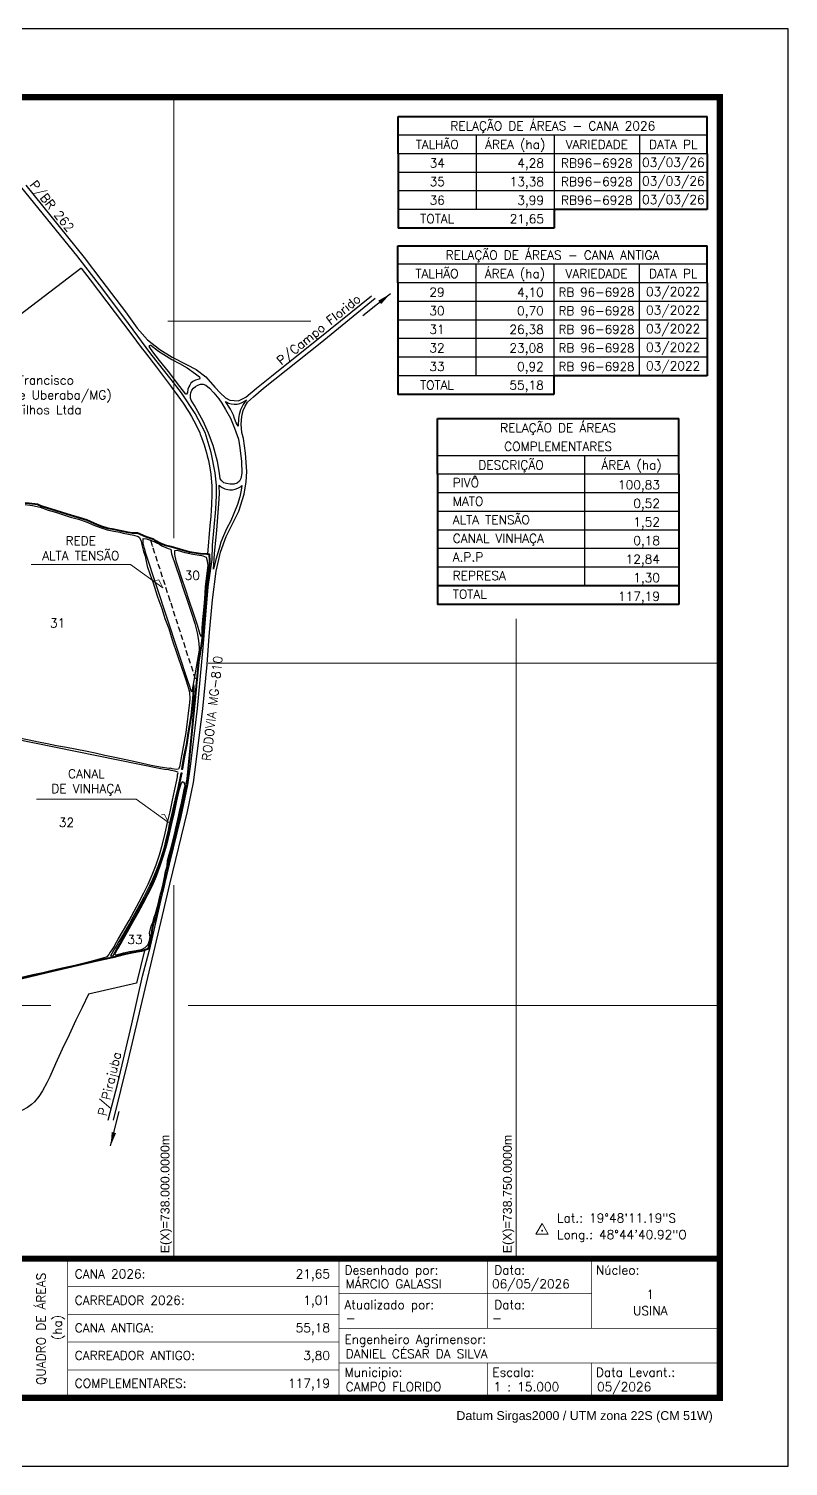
# Model space of a CAD drawing. Extents: x 734891 to 739346, y 7807240 to 7810390.
# Drawn here: x 737682 to 739346, y 7807240 to 7810390 of the extents above; entities that cross this region are included whole.
import ezdxf
from ezdxf.enums import TextEntityAlignment as Align

# ---------------------------------------------------------------- set-up
doc = ezdxf.new("R2010")
doc.units = 0
for name, pattern in [('ACAD_ISO10W100', [18, 12, -3, 0, -3]), ('CONTINUO', [0]), ('LIN0', [0])]:
    doc.linetypes.add(name, pattern=pattern)
for name, color, linetype, lineweight in [('0114000037', 1, 'Continuous', 40), ('MALHA', 8, 'Continuous', 9), ('TEXTO_DIVERSOS', 7, 'Continuous', 5)]:
    doc.layers.add(name, color=color, linetype=linetype, lineweight=lineweight)
for name, color, linetype in [('0114000037030', 5, 'Continuous'), ('0114000037031', 5, 'Continuous'), ('0114000037032', 5, 'Continuous'), ('0114000037033', 5, 'Continuous'), ('CANAL', 7, 'Continuous'), ('MARGEM', 7, 'CONTINUO'), ('QUADRO_DE_AREAS_CANA_2026', 7, 'Continuous'), ('QUADRO_DE_AREAS_CANA_ANTIGA', 7, 'Continuous'), ('QUADRO_DE_AREAS_COMPLEMENTARES', 7, 'Continuous'), ('REDE_DE_LUZ', 6, 'Continuous'), ('RODOVIA', 1, 'Continuous'), ('TEXTO', 7, 'Continuous'), ('TEXTO CONFRONTANTES', 7, 'Continuous'), ('TEXTO_NUN_TAL', 7, 'Continuous')]:
    doc.layers.add(name, color=color, linetype=linetype)
doc.styles.add('marcelo', font='arial.ttf')
doc.styles.add('SIMPLEX', font='simplex', dxfattribs={"height": 0.2})
doc.styles.get("Standard").update_dxf_attribs({"font": 'arial.ttf'})
doc.dimstyles.new('ISO-25', dxfattribs={"dimtxt": 2.5, "dimasz": 2.5, "dimexe": 1.25, "dimexo": 0.625, "dimtad": 1, "dimtxsty": 'Standard', "dimcen": 2.5, "dimadec": 0, "dimazin": 0, "dimtfac": 1, "dimtmove": 0, "dimatfit": 3, "dimfxl": 1, "dimarcsym": 0})

msp = doc.modelspace()

# ---------------------------------------------------------------- linework, layer by layer
at = {"layer": '0114000037'}
msp.add_lwpolyline([(737647.5, 7808304.8), (737723.3, 7808323.2), (737832.9, 7808349), (737866.4, 7808356.2), (737891.6, 7808362.3), (737912.7, 7808367), (737929.6, 7808369.9), (737944.8, 7808375.3), (737947.4, 7808385.1), (737949.9, 7808396.2), (737951.8, 7808408.2), (737953.5, 7808418.6), (737956, 7808428.9), (737960.1, 7808441.9), (737960.9, 7808445.1), (737966.1, 7808460.9), (737968.7, 7808471.2), (737970.8, 7808481.4), (737973.4, 7808491.1), (737977.1, 7808503.6), (737980.2, 7808516.4), (737982.9, 7808530.4), (737985.3, 7808542.9), (737988.4, 7808555.3), (737989.7, 7808567.3), (737993.1, 7808580.3), (737996.6, 7808592.3), (737999.5, 7808604.5), (738002.4, 7808616), (738005.4, 7808627.4), (738007.9, 7808638.8), (738009.9, 7808647.6), (738011.9, 7808657.2), (738014.1, 7808667.3), (738016.6, 7808678.3), (738019.1, 7808689.5), (738021.6, 7808700.3), (738024, 7808711.5), (738026.1, 7808722.1), (738028.6, 7808733.9), (738028.2, 7808736.4), (738030.6, 7808746.6), (738055.3, 7809002.3), (738060.5, 7809033.2), (738061.6, 7809043.8), (738063.4, 7809055.7), (738064.7, 7809069), (738065.7, 7809084), (738066.7, 7809098), (738068.2, 7809113.2), (738069.5, 7809126.8), (738070.5, 7809139.6), (738071.8, 7809153.6), (738072.9, 7809169), (738074.6, 7809183.1), (738075.9, 7809196.9), (738078.1, 7809210.6), (738079.2, 7809221.5), (738078.9, 7809225.4), (738078.1, 7809238.4), (738072.7, 7809239.4), (738058.4, 7809240.1), (738034.9, 7809243.6), (738014.4, 7809249.6), (737994.3, 7809255), (737981.8, 7809257.9), (737972.8, 7809261.5), (737958.9, 7809269.3), (737956.2, 7809271), (737938.8, 7809277.3), (737920.8, 7809284.8), (737909.7, 7809285.3), (737900, 7809286.6), (737889.9, 7809288.9), (737882.5, 7809290.6), (737869.6, 7809292.9), (737855.4, 7809295.5), (737839.9, 7809300.5), (737826.1, 7809306.2), (737809.8, 7809313.3), (737792.6, 7809319), (737775.2, 7809323.6), (737742.4, 7809334.2), (737711.8, 7809343.8), (737705.8, 7809346.1), (737701.6, 7809348), (737683.4, 7809350), (737674.7, 7809351.2)], dxfattribs=at)
at = {"layer": '0114000037030'}
msp.add_lwpolyline([(738001.5, 7809238.7), (738004.5, 7809224.5), (738010.2, 7809206.7), (738017.2, 7809186.6), (738024.9, 7809163.5), (738033.4, 7809138.1), (738042.4, 7809110.7), (738051.1, 7809084.1), (738057.4, 7809064), (738060.1, 7809058.6), (738062.3, 7809064.6), (738062.5, 7809077.2), (738064.1, 7809095.6), (738066.2, 7809116.3), (738068.1, 7809141.6), (738069.8, 7809167.9), (738072.4, 7809192), (738075.3, 7809214.6), (738074.1, 7809224.1), (738071.7, 7809232), (738064.6, 7809234.8), (738061.4, 7809235.4), (738056.3, 7809236.1), (738042.1, 7809238.2), (738025.3, 7809241.7), (738008.6, 7809247), (738001.6, 7809246.1), (738001.5, 7809238.7)], close=True, dxfattribs=at)
at = {"layer": '0114000037031'}
msp.add_lwpolyline([(737674.6, 7809348), (737690.5, 7809346.1), (737707.6, 7809341.8), (737725, 7809335.9), (737741.3, 7809330.9), (737774.2, 7809320.2), (737791.6, 7809315.6), (737808.6, 7809310), (737824.7, 7809303), (737838.7, 7809297.2), (737854.5, 7809292.1), (737869, 7809289.4), (737881.8, 7809287.1), (737889.2, 7809285.5), (737912.8, 7809280.5), (737922, 7809278.2), (737925.4, 7809275.6), (737928.6, 7809267.5), (737931.2, 7809256.5), (737933.5, 7809244.9), (737937.5, 7809234.5), (737939.7, 7809224), (737942.1, 7809212.5), (737948.7, 7809193.5), (737954.7, 7809176.2), (737964, 7809147.7), (737967.2, 7809137.7), (737973.8, 7809120), (737980.3, 7809098.2), (737989.1, 7809076.2), (737996.8, 7809051.4), (738018.7, 7808987), (738022, 7808976.9), (738025.7, 7808966.3), (738030.8, 7808950), (738034.6, 7808937), (738035.6, 7808922.3), (738035.6, 7808922.3), (738034.3, 7808914), (738026.4, 7808848.4), (738015.3, 7808788.9), (738014.9, 7808785), (738012.4, 7808773.4), (738011.5, 7808769.3), (738010.8, 7808768.2), (738006.5, 7808767.3), (737996.3, 7808768.7), (737992.4, 7808769.9), (737990, 7808769.7), (737970.7, 7808772.2), (737950.9, 7808776), (737931.6, 7808780.5), (737915.4, 7808784.1), (737895.5, 7808788.3), (737871.2, 7808793.4), (737849.5, 7808798.3), (737827.6, 7808802.7), (737807, 7808807.1), (737765.3, 7808815.5), (737743.3, 7808819.4), (737722.6, 7808823.8), (737703.6, 7808827.2), (737683, 7808831.2), (737664.9, 7808835)], dxfattribs=at)
at = {"layer": '0114000037032'}
msp.add_lwpolyline([(737663.9, 7808311.6), (737691.5, 7808317.9), (737713.5, 7808322.7), (737727.7, 7808326.2), (737755.5, 7808332.8), (737783.3, 7808338.8), (737807.1, 7808344.6), (737829.3, 7808350.1), (737845.8, 7808354.5), (737855.2, 7808357.3), (737857.6, 7808361), (737860.4, 7808365.4), (737863.5, 7808369.7), (737866.3, 7808374.2), (737869.3, 7808378.9), (737871.3, 7808382.2), (737878.7, 7808395.2), (737890.2, 7808415.2), (737902.1, 7808436.3), (737913.5, 7808456.8), (737924.7, 7808477.4), (737934.6, 7808497), (737944.3, 7808516.1), (737953.1, 7808536.4), (737961.4, 7808558.2), (737968.6, 7808580.4), (737975.2, 7808603.5), (737981.3, 7808628.1), (737986.5, 7808651.3), (737992, 7808674.6), (737997.5, 7808700.3), (738001.9, 7808720.5), (738006.8, 7808743.8), (738006.8, 7808743.8), (738008.1, 7808751.2), (738008.7, 7808755.9), (738009.5, 7808760.3), (738009, 7808761.5), (738006.9, 7808762.2), (738002.6, 7808763.3), (737994.5, 7808765.4), (737989.7, 7808766.6), (737980.1, 7808767.5), (737971.9, 7808768.8), (737601.2, 7808844.2)], dxfattribs=at)
at = {"layer": '0114000037033'}
msp.add_lwpolyline([(738016.1, 7808737.2), (738013.1, 7808728.9), (738010.6, 7808718.5), (738006.3, 7808698.4), (738000.8, 7808672.7), (737995.3, 7808649.2), (737990.1, 7808626), (737983.9, 7808601.2), (737977.2, 7808577.7), (737969.9, 7808555.2), (737961.4, 7808533), (737952.5, 7808512.3), (737942.7, 7808492.9), (737932.6, 7808473.2), (737921.4, 7808452.5), (737910, 7808431.9), (737898, 7808410.8), (737886.5, 7808390.7), (737877.1, 7808374.5), (737871.3, 7808363.5), (737871.7, 7808361), (737877.8, 7808361.9), (737889.8, 7808365.2), (737903, 7808368.1), (737913.2, 7808369.9), (737929.8, 7808373), (737937.7, 7808376.9), (737944.3, 7808384.1), (737947.3, 7808392.6), (737948.4, 7808400.3), (737947.6, 7808404), (737947, 7808408.4), (737948.5, 7808415.3), (737951, 7808423.7), (737954.2, 7808432), (737956.6, 7808441.1), (737957.4, 7808443.6), (737960, 7808450.8), (737963.2, 7808461.7), (737965.8, 7808471.9), (737967.9, 7808482.1), (737970.5, 7808491.9), (737974.2, 7808504.4), (737977.2, 7808517), (737979.9, 7808531), (737982.4, 7808543.5), (737985.4, 7808555.8), (737986.7, 7808567.9), (737990.2, 7808581.1), (737993.7, 7808593.1), (737996.6, 7808605.2), (737999.5, 7808616.7), (738002.4, 7808628.1), (738004.9, 7808639.4), (738007, 7808648.2), (738009, 7808657.8), (738011.2, 7808667.9), (738013.6, 7808679), (738016.2, 7808690.2), (738018.7, 7808700.9), (738021, 7808712.1), (738023.3, 7808723.2), (738025.4, 7808732.4), (738022.8, 7808738.7), (738018.8, 7808740.5)], close=True, dxfattribs=at)
at = {"layer": 'CANAL', "color": 7, "linetype": 'CONTINUO'}
for points in [[(738043.7, 7808953.4), (738043.2, 7808949.6), (738041.2, 7808923.1), (738037.2, 7808885.5), (738031.1, 7808847.6), (738027, 7808822.3), (738022.2, 7808799.3), (738018.8, 7808778.2), (738017, 7808768.1), (738019.8, 7808767.7), (738021.2, 7808778), (738025.4, 7808799), (738029.2, 7808821), (738033.5, 7808846.8), (738040, 7808885.2), (738044.2, 7808922.8), (738045.1, 7808948.9)], [(737867.1, 7808360), (737867.1, 7808360), (737881.2, 7808385.5), (737890.9, 7808402.1), (737905.4, 7808427.3), (737913.2, 7808441.9), (737919.8, 7808453.8), (737929.8, 7808471.5), (737937.2, 7808485.8), (737944.9, 7808500.4), (737951, 7808512.7), (737956.1, 7808523.7), (737963.3, 7808541.7), (737969.1, 7808556.7), (737973.7, 7808570.9), (737980.5, 7808593.4), (737986.8, 7808618.9), (737990.3, 7808633.4), (737993.1, 7808646.2), (737998.3, 7808669.1), (738005.3, 7808699.3), (738011.5, 7808726.2), (738018.4, 7808759), (738015.6, 7808759.5), (738008.9, 7808727.1), (738004.7, 7808709.3), (737995.8, 7808670.5), (737990.3, 7808647.1), (737987.7, 7808634.5), (737984.4, 7808619.8), (737978.2, 7808594.2), (737970.9, 7808571.1), (737966.4, 7808558.3), (737961.1, 7808544.1), (737953, 7808524.8), (737947, 7808512.5), (737939, 7808496), (737934.5, 7808487.5), (737928.5, 7808476.4), (737917.2, 7808455.5), (737910.8, 7808443.7), (737903, 7808429.8), (737887.9, 7808403.3), (737879.9, 7808390.1), (737875.4, 7808382.3), (737870.4, 7808374), (737861.3, 7808358.8), (737864.1, 7808359.3), (737867.1, 7808360)]]:
    msp.add_lwpolyline(points, close=True, dxfattribs=at)
at = {"layer": 'MALHA', "color": 8}
for p, q in [((738000, 7809274.2), (738000, 7810240.5)), ((737987.1, 7809750), (738300.2, 7809750)), ((738750, 7807695.4), (738750, 7809097.2)), ((738075.2, 7809000), (739196.4, 7809000)), ((738000, 7807695.4), (738000, 7808513.6)), ((737495.4, 7808250), (737730.6, 7808250)), ((738032, 7808250), (739196.4, 7808250))]:
    msp.add_line(p, q, dxfattribs=at)
at = {"layer": 'MARGEM', "color": 174, "linetype": 'LIN0', "flags": 128}
msp.add_lwpolyline([(739346.4, 7810390.5), (734891.4, 7810390.5), (734891.4, 7807240.5), (739346.4, 7807240.5)], close=True, dxfattribs=at)
at = {"layer": 'MARGEM', "color": 174, "linetype": 'LIN0', "const_width": 13.6, "flags": 128}
for points in [[(739196.4, 7810240.5), (735041.4, 7810240.5), (735041.4, 7807390.5), (739196.4, 7807390.5)], [(736346.4, 7807695.4), (739196.4, 7807695.4), (739196.4, 7807390.5), (736346.4, 7807390.5)]]:
    msp.add_lwpolyline(points, close=True, dxfattribs=at)
at = {"layer": 'MARGEM', "color": 174, "linetype": 'LIN0', "const_width": 1.51, "flags": 128}
for points in [[(737767.4, 7807695.4), (737767.4, 7807394.2)], [(738362.4, 7807695.4), (738362.4, 7807394.2)], [(738687.8, 7807543), (738687.8, 7807695.4)], [(738915.4, 7807543), (738915.4, 7807695.4)], [(737767.4, 7807634.4), (738362.4, 7807634.4)], [(738362.4, 7807619.2), (738915.4, 7807619.2)], [(737767.4, 7807573.4), (738362.4, 7807573.4)], [(738362.4, 7807543), (739196.6, 7807543)], [(737767.4, 7807512.5), (738362.4, 7807512.5)], [(738362.4, 7807466.7), (739196.5, 7807466.7)], [(738687.8, 7807466.7), (738687.8, 7807391.2)], [(738915.4, 7807466.7), (738915.4, 7807391.2)], [(737767.4, 7807451.5), (738362.4, 7807451.5)]]:
    msp.add_lwpolyline(points, dxfattribs=at)
at = {"layer": 'QUADRO_DE_AREAS_CANA_2026', "color": 174, "linetype": 'ByBlock', "lineweight": 40}
for p, q in [((738491.9, 7810116.5), (738491.9, 7810198)), ((738491.9, 7810198), (739169, 7810198)), ((739169, 7810116.5), (739169, 7810198)), ((738491.9, 7810116.5), (738491.9, 7809953.7)), ((739169, 7810116.5), (739169, 7809994.4)), ((738833.5, 7809994.4), (738833.5, 7809953.7)), ((739169, 7809994.4), (738833.5, 7809994.4)), ((738833.5, 7809953.7), (738491.9, 7809953.7))]:
    msp.add_line(p, q, dxfattribs=at)
at = {"layer": 'QUADRO_DE_AREAS_CANA_2026', "linetype": 'Continuous'}
for p, q in [((739169, 7810157.3), (738491.9, 7810157.3)), ((738662.7, 7810157.3), (738662.7, 7809994.4)), ((738833.5, 7810157.3), (738833.5, 7809994.4)), ((739020.3, 7810157.3), (739020.3, 7809994.4)), ((739169, 7810116.5), (738491.9, 7810116.5)), ((739169, 7810075.8), (738491.9, 7810075.8)), ((739169, 7810035.1), (738491.9, 7810035.1)), ((738833.5, 7809994.4), (738491.9, 7809994.4))]:
    msp.add_line(p, q, dxfattribs=at)
at = {"layer": 'QUADRO_DE_AREAS_CANA_ANTIGA', "color": 174, "linetype": 'ByBlock', "lineweight": 40}
for p, q in [((738491.4, 7809833.6), (738491.4, 7809915)), ((738491.4, 7809915), (739168.5, 7809915)), ((739168.5, 7809833.6), (739168.5, 7809915)), ((738491.4, 7809833.6), (738491.4, 7809589.3)), ((739168.5, 7809833.6), (739168.5, 7809630)), ((738833, 7809630), (738833, 7809589.3)), ((739168.5, 7809630), (738833, 7809630)), ((738833, 7809589.3), (738491.4, 7809589.3))]:
    msp.add_line(p, q, dxfattribs=at)
at = {"layer": 'QUADRO_DE_AREAS_CANA_ANTIGA', "linetype": 'Continuous'}
for p, q in [((739168.5, 7809874.3), (738491.4, 7809874.3)), ((738662.2, 7809874.3), (738662.2, 7809630)), ((738833, 7809874.3), (738833, 7809630)), ((739019.8, 7809874.3), (739019.8, 7809630)), ((739168.5, 7809833.6), (738491.4, 7809833.6)), ((739168.5, 7809792.8), (738491.4, 7809792.8)), ((739168.5, 7809752.1), (738491.4, 7809752.1)), ((739168.5, 7809711.4), (738491.4, 7809711.4)), ((739168.5, 7809670.7), (738491.4, 7809670.7)), ((738833, 7809630), (738491.4, 7809630))]:
    msp.add_line(p, q, dxfattribs=at)
at = {"layer": 'QUADRO_DE_AREAS_COMPLEMENTARES', "color": 174, "linetype": 'ByBlock', "lineweight": 40}
for p, q in [((738578.1, 7809414.1), (738578.1, 7809536.3)), ((738578.1, 7809536.3), (739106.4, 7809536.3)), ((739106.4, 7809414.1), (739106.4, 7809536.3)), ((738578.1, 7809414.1), (738578.1, 7809129.1)), ((739106.4, 7809414.1), (739106.4, 7809129.1)), ((739106.4, 7809169.8), (738578.1, 7809169.8)), ((739106.4, 7809129.1), (738578.1, 7809129.1))]:
    msp.add_line(p, q, dxfattribs=at)
at = {"layer": 'QUADRO_DE_AREAS_COMPLEMENTARES', "linetype": 'Continuous'}
for p, q in [((739106.4, 7809454.8), (738578.1, 7809454.8)), ((738899.7, 7809454.8), (738899.7, 7809169.8)), ((739106.4, 7809414.1), (738578.1, 7809414.1)), ((739106.4, 7809373.4), (738578.1, 7809373.4)), ((739106.4, 7809332.7), (738578.1, 7809332.7)), ((739106.4, 7809292), (738578.1, 7809292)), ((739106.4, 7809251.3), (738578.1, 7809251.3)), ((739106.4, 7809210.6), (738578.1, 7809210.6))]:
    msp.add_line(p, q, dxfattribs=at)
at = {"layer": 'REDE_DE_LUZ', "color": 6, "linetype": 'CONTINUO', "flags": 128}
msp.add_lwpolyline([(737933.1, 7809263.4), (737932.9, 7809273.1), (737940.5, 7809272.9), (737951.3, 7809269), (737968.7, 7809260.9), (737973.9, 7809257.5), (737988, 7809251.7), (737993.4, 7809249.9), (737995.3, 7809239.9), (738003.9, 7809214.1), (738013.5, 7809186.6), (738021.8, 7809161.5), (738029.5, 7809138.1), (738038, 7809112.1), (738046, 7809087.5), (738051.7, 7809066.6), (738054.5, 7809050.1), (738055.8, 7809034.1), (738055.7, 7809029), (738039.4, 7808937.5), (738038.6, 7808939), (738036.8, 7808943.7), (738035.1, 7808948.8), (738033.6, 7808953.8), (738032.4, 7808957.2), (737938.9, 7809240.4), (737935.8, 7809251.7), (737933.1, 7809263.4)], close=True, dxfattribs=at)
at = {"layer": 'REDE_DE_LUZ', "color": 6, "linetype": 'ACAD_ISO10W100', "flags": 128}
msp.add_lwpolyline([(737948.9, 7809269.9), (738050.7, 7808955)], dxfattribs=at)
at = {"layer": 'RODOVIA'}
for points in [[(737676.1, 7810048), (737803.5, 7809889), (737842.7, 7809838.1), (737894.7, 7809770.4), (737919.8, 7809734.7), (737942.8, 7809708.8), (737969.5, 7809687.7), (737997, 7809670.9), (738027.9, 7809654.7), (738049.4, 7809643.8), (738070.3, 7809627.4), (738090.2, 7809605.3), (738102, 7809592.6), (738113.3, 7809582), (738122.7, 7809576.6), (738141.9, 7809575.3), (738157.9, 7809583.3), (738181.1, 7809602.7), (738214.3, 7809629), (738342.7, 7809732), (738433.6, 7809805.1)], [(737856.8, 7807998.9), (737877.5, 7808079.6), (737908, 7808210), (737931.7, 7808314.6), (737949, 7808380), (737972.7, 7808482.5), (737990.5, 7808559.7), (738016.3, 7808664), (738031, 7808734), (738036.6, 7808773.6), (738052.2, 7808900.6), (738064.6, 7809034.4), (738075.4, 7809167.8), (738084.1, 7809227.3), (738085.1, 7809258.9), (738092, 7809337.6), (738093.6, 7809367.7), (738093.9, 7809390.3), (738091.2, 7809417.6), (738082.2, 7809462.2), (738068.7, 7809505.4), (738046.8, 7809547.1), (738017, 7809592.6), (737994.1, 7809621.7), (737950.2, 7809678.1), (737900.9, 7809744.6), (737845, 7809819.7), (737788, 7809893.4), (737667.1, 7810041.9)], [(737867.8, 7807998.9), (737900.4, 7808129.2), (737922.3, 7808221.4), (737943, 7808311.2), (737975.5, 7808447.5), (737991.4, 7808516.2), (738029.9, 7808675.1), (738043.5, 7808738.9), (738049, 7808783.8), (738056.8, 7808843.2), (738064.1, 7808899.9), (738073, 7808997.3), (738077.5, 7809059.7), (738084.8, 7809139.3), (738092.7, 7809201.6), (738102.2, 7809243.8), (738115.3, 7809277.5), (738142.6, 7809333.6), (738154.1, 7809370.9), (738158.6, 7809397.7), (738160.2, 7809420), (738157, 7809460.7), (738153.1, 7809492.6), (738149.2, 7809505.6), (738147.9, 7809523.7), (738149.4, 7809540.7), (738152.3, 7809553.6), (738156.5, 7809563.3), (738161.8, 7809571.9), (738174.9, 7809583.7), (738196.6, 7809602.9), (738321.1, 7809701.7), (738441.2, 7809799.9)], [(737950.1, 7809696.9), (737966.7, 7809683.6), (737996.2, 7809665.5), (738013, 7809657), (738029.5, 7809647.6), (738047.9, 7809634.6), (738056.2, 7809627.7), (738057.1, 7809624.7), (738056.2, 7809622.4), (738052.7, 7809621.8), (738047.7, 7809620.6), (738041.7, 7809617.4), (738037.7, 7809613.5), (738035.2, 7809609.3), (738033, 7809605.7), (738031, 7809600.6), (738029.9, 7809593.1), (738028.1, 7809589.6), (738026.6, 7809589.6), (738013.2, 7809606.9), (737988.5, 7809639.7), (737968.6, 7809663.7), (737954, 7809682.8), (737947.4, 7809691.7), (737945.9, 7809694.2), (737947.4, 7809696.6), (737949, 7809697.1), (737950.1, 7809696.9)], [(738078.2, 7809603), (738088.3, 7809592.5), (738098.7, 7809579.6), (738105.8, 7809569.8), (738113.7, 7809556.3), (738124.3, 7809537.2), (738133, 7809515.2), (738141.7, 7809491.4), (738145, 7809472.5), (738148.6, 7809442.5), (738149.3, 7809416.6), (738147.4, 7809404.9), (738144.3, 7809399.3), (738139, 7809394.9), (738132, 7809392.5), (738124, 7809392.5), (738115.4, 7809393.7), (738109.5, 7809395.4), (738105.3, 7809399.7), (738102, 7809404.3), (738100.5, 7809416.4), (738095.9, 7809442.5), (738086.3, 7809477.3), (738076.3, 7809504.1), (738064.3, 7809530.7), (738045.6, 7809565.2), (738038.2, 7809576.9), (738036.5, 7809581.3), (738036.5, 7809588.3), (738037.4, 7809592.8), (738039.6, 7809598.5), (738043.5, 7809603.2), (738048, 7809606.5), (738052.7, 7809609.8), (738058.5, 7809611.3), (738064.3, 7809611.3), (738070.4, 7809609.6), (738078.2, 7809603)], [(738113.3, 7809573.6), (738120.3, 7809570.1), (738125.8, 7809568.5), (738132.5, 7809567.8), (738139, 7809568), (738145, 7809569.4), (738150.2, 7809571.5), (738156.4, 7809575), (738159.8, 7809577.5), (738157.2, 7809574.1), (738152.3, 7809567.1), (738146, 7809555.5), (738143.1, 7809545.5), (738142.4, 7809541.1), (738142, 7809535.7), (738141.7, 7809531.1), (738141.3, 7809526.2), (738140.9, 7809519.4), (738137.2, 7809526.6), (738133.5, 7809536.2), (738130.7, 7809543.6), (738128.3, 7809549.4), (738124.1, 7809556.7), (738120.1, 7809563.5), (738116.2, 7809569.6), (738113.3, 7809573.6)], [(738149, 7809389.9), (738147.9, 7809379.2), (738144.6, 7809364.4), (738139.7, 7809348.1), (738131.8, 7809328.3), (738125, 7809311.9), (738115.6, 7809294.5), (738108.9, 7809279.5), (738103.5, 7809265.4), (738099.3, 7809251.7), (738092, 7809227.3), (738086.9, 7809206.3), (738089.7, 7809240.2), (738094.4, 7809291.9), (738098.7, 7809349.3), (738100.4, 7809371.9), (738099.6, 7809388), (738099.6, 7809390), (738101.9, 7809388)], [(738101.9, 7809388), (738106.1, 7809384.9), (738112.1, 7809382.1), (738118.5, 7809380.5), (738122.7, 7809380), (738128.6, 7809380.2), (738134.9, 7809381.4), (738140.3, 7809383.8), (738146, 7809387), (738149, 7809389.9)]]:
    msp.add_lwpolyline(points, dxfattribs=at)
at = {"layer": 'TEXTO', "color": 0}
for points in [[(737567.5, 7809691.1), (737796.6, 7809865.6), (737797, 7809866), (737816.8, 7809840), (737871.8, 7809767.6), (737908.4, 7809719.5), (737929, 7809692.3), (737938.2, 7809680.1), (737962, 7809648.8), (737982, 7809622.4), (737993, 7809607.9), (737999, 7809600), (738009.1, 7809586.2), (738014.6, 7809578.4), (738020.7, 7809569.7), (738023.5, 7809565.6), (738028.4, 7809558.3), (738034.1, 7809549.2), (738039, 7809540.9), (738044.2, 7809531.6), (738050.1, 7809520.1), (738057, 7809504.7), (738058.2, 7809501.8), (738061.1, 7809494.5), (738063.9, 7809487), (738066.7, 7809478.9), (738069.8, 7809468.7), (738071.9, 7809461.3), (738073.6, 7809454.7), (738075.9, 7809444.7), (738077.6, 7809436.5), (738079.8, 7809423.7), (738081, 7809414.6), (738082, 7809404.7), (738082.6, 7809397.8), (738083.2, 7809388.1), (738083.4, 7809378.8), (738083.5, 7809373.6), (738083.4, 7809363.6), (738083.1, 7809354.2), (738082.8, 7809347), (738082.2, 7809336.3), (738081.2, 7809321.7), (738079.4, 7809301.7), (738073.8, 7809239.2)], [(737935.9, 7808370.6), (737918.8, 7808298.7), (737813.5, 7808274.9), (737799.2, 7808245.9), (737785.9, 7808218.1), (737770.7, 7808185.7), (737755.9, 7808154.3), (737741.4, 7808122.5), (737728.3, 7808093.5), (737722.4, 7808080.9), (737712.9, 7808063.3), (737704.9, 7808050.7), (737695.3, 7808039.1), (737688.7, 7808033.2), (737679.6, 7808026.9), (737669, 7808020.8), (737653.5, 7808015.3)]]:
    msp.add_lwpolyline(points, dxfattribs=at)
at = {"layer": 'TEXTO', "color": 7, "lineweight": 9, "flags": 128}
msp.add_lwpolyline([(738793.6, 7807748.8), (738820.7, 7807748.8), (738807.2, 7807772.3)], close=True, dxfattribs=at)
at = {"layer": 'TEXTO', "color": 7, "lineweight": 9, "const_width": 2.12, "flags": 128}
msp.add_lwpolyline([(738806.1, 7807756.7, -1), (738808.2, 7807756.7, -1)], format="xyb", close=True, dxfattribs=at)
at = {"layer": 'TEXTO_DIVERSOS'}
for points in [[(737961.2, 7809181.6), (737967.3, 7809182.6), (737976.4, 7809165.3), (737905.6, 7809216.4), (737687.4, 7809216.4)], [(737973.5, 7808667.7), (737979.6, 7808668.7), (737988.6, 7808651.4), (737917.9, 7808702.5), (737699.6, 7808702.5)]]:
    msp.add_lwpolyline(points, dxfattribs=at)

# ---------------------------------------------------------------- texts
at = {"layer": 'MALHA'}
for s, p in [('E(X)=738.000.0000m', (737981, 7807966.8)), ('E(X)=738.750.0000m', (738731, 7807966.8))]:
    msp.add_text(s, height=19.5, rotation=90, dxfattribs=at).set_placement(p, align=Align.MIDDLE_RIGHT)
at = {"layer": 'MARGEM', "color": 7, "linetype": 'Continuous', "style": 'SIMPLEX'}
for s, p in [('QUADRO DE ÁREAS', (737709.4, 7807541.5)), ('(ha)', (737745, 7807544.5))]:
    msp.add_text(s, height=19.5, rotation=90, dxfattribs=at).set_placement(p, align=Align.MIDDLE_CENTER)
for s, p in [('CANA 2026:', (737783.3, 7807671.6)), ('MÁRCIO GALASSI', (738376.8, 7807649.9)), ('06/05/2026', (738697.3, 7807649.9)), ('CARREADOR 2026:', (737783.3, 7807613.9)), ('-', (738376.8, 7807574.4)), ('-', (738697.3, 7807574.4)), ('CANA ANTIGA:', (737783.3, 7807553.5)), ('DANIEL CÉSAR DA SILVA', (738376.8, 7807496.6)), ('CARREADOR ANTIGO:', (737783.3, 7807493)), ('COMPLEMENTARES:', (737783.3, 7807432)), ('CAMPO FLORIDO', (738376.8, 7807424.4)), ('1 : 15.000', (738700.8, 7807424.4)), ('05/2026', (738927.5, 7807424.4))]:
    msp.add_text(s, height=19.5, dxfattribs=at).set_placement(p, align=Align.TOP_LEFT)
for s, p in [('21,65', (738342.4, 7807671.6)), ('1,01', (738342.4, 7807613.9)), ('55,18', (738342.4, 7807553.5)), ('3,80', (738342.4, 7807493)), ('117,19', (738342.4, 7807432))]:
    msp.add_text(s, height=19.5, dxfattribs=at).set_placement(p, align=Align.TOP_RIGHT)
at = {"layer": 'MARGEM', "color": 7, "linetype": 'Continuous', "lineweight": 9}
for s, style, p in [('Desenhado por:', 'SIMPLEX', (738374.2, 7807680.3)), ('Data:', 'SIMPLEX', (738702.2, 7807680.3)), ('Núcleo:', 'SIMPLEX', (738924.9, 7807680.3)), ('Atualizado por:', 'SIMPLEX', (738374.2, 7807604.3)), ('Data:', 'SIMPLEX', (738702.2, 7807604.3)), ('Engenheiro Agrimensor:', 'SIMPLEX', (738374.2, 7807528.4)), ('Municipio:', 'SIMPLEX', (738374.2, 7807456.2)), ('Escala:', 'SIMPLEX', (738698.3, 7807456.2)), ('Data Levant.:', 'SIMPLEX', (738924.9, 7807456.2)), ('Datum Sirgas2000 / UTM zona 22S (CM 51W)', 'marcelo', (738619.4, 7807361.2))]:
    msp.add_text(s, height=19.5, dxfattribs=dict(at, style=style)).set_placement(p, align=Align.TOP_LEFT)
at = {"layer": 'MARGEM', "color": 7, "linetype": 'Continuous', "style": 'SIMPLEX'}
for s, p in [('1', (739044.1, 7807617.2)), ('USINA', (739044.1, 7807581.2))]:
    msp.add_text(s, height=19.5, dxfattribs=at).set_placement(p, align=Align.MIDDLE_CENTER)
at = {"layer": 'QUADRO_DE_AREAS_CANA_2026', "linetype": 'Continuous', "style": 'SIMPLEX'}
for s, p in [('RELAÇÃO DE ÁREAS - CANA 2026', (738830.5, 7810177.6)), ('TALHÃO', (738577.3, 7810136.9)), ('ÁREA (ha)', (738748.1, 7810136.9)), ('VARIEDADE', (738926.9, 7810136.9)), ('DATA PL', (739094.6, 7810136.9)), ('03/03/26', (739094.6, 7810097.5)), ('34', (738577.3, 7810096.2)), ('RB96-6928', (738926.9, 7810096.2)), ('35', (738577.3, 7810055.5)), ('RB96-6928', (738926.9, 7810055.5)), ('03/03/26', (739094.6, 7810056.8)), ('36', (738577.3, 7810014.8)), ('RB96-6928', (738926.9, 7810014.8)), ('03/03/26', (739094.6, 7810016.1)), ('TOTAL', (738577.3, 7809974.1))]:
    msp.add_text(s, height=19.5, dxfattribs=at).set_placement(p, align=Align.MIDDLE_CENTER)
for s, p in [('4,28', (738811.3, 7810086.3)), ('13,38', (738811.3, 7810045.6)), ('3,99', (738811.3, 7810004.9)), ('21,65', (738811.3, 7809964.2))]:
    msp.add_text(s, height=19.5, dxfattribs=at).set_placement(p, align=Align.RIGHT)
at = {"layer": 'QUADRO_DE_AREAS_CANA_ANTIGA', "linetype": 'Continuous', "style": 'SIMPLEX'}
for s, height, p in [('RELAÇÃO DE ÁREAS - CANA ANTIGA', 19.5, (738830, 7809894.6)), ('TALHÃO', 19.5, (738576.8, 7809853.9)), ('ÁREA (ha)', 19.5, (738747.6, 7809853.9)), ('VARIEDADE', 19.5, (738926.4, 7809853.9)), ('DATA PL', 19.5, (739094.2, 7809853.9)), ('03/2022', 19.5, (739094.1, 7809814.5)), ('29', 19.5, (738576.8, 7809813.2)), ('RB 96-6928', 19, (738926.4, 7809813.2)), ('30', 19.5, (738576.8, 7809772.5)), ('RB 96-6928', 19, (738926.4, 7809772.5)), ('03/2022', 19.5, (739094.1, 7809773.8)), ('31', 19.5, (738576.8, 7809731.8)), ('RB 96-6928', 19, (738926.4, 7809731.8)), ('03/2022', 19.5, (739094.1, 7809733.1)), ('32', 19.5, (738576.8, 7809691.1)), ('RB 96-6928', 19, (738926.4, 7809691.1)), ('03/2022', 19.5, (739094.1, 7809692.4)), ('33', 19.5, (738576.8, 7809650.3)), ('RB 96-6928', 19, (738926.4, 7809650.3)), ('03/2022', 19.5, (739094.1, 7809651.7)), ('TOTAL', 19.5, (738576.8, 7809609.6))]:
    msp.add_text(s, height=height, dxfattribs=at).set_placement(p, align=Align.MIDDLE_CENTER)
for s, p in [('4,10', (738810.8, 7809803.3)), ('0,70', (738810.8, 7809762.6)), ('26,38', (738810.8, 7809721.9)), ('23,08', (738810.8, 7809681.2)), ('0,92', (738810.8, 7809640.5)), ('55,18', (738810.8, 7809599.8))]:
    msp.add_text(s, height=19.5, dxfattribs=at).set_placement(p, align=Align.RIGHT)
at = {"layer": 'QUADRO_DE_AREAS_COMPLEMENTARES', "linetype": 'Continuous', "style": 'SIMPLEX'}
for s, p in [('RELAÇÃO DE ÁREAS', (738842.2, 7809515.9)), ('COMPLEMENTARES', (738842.2, 7809475.2)), ('DESCRIÇÃO', (738738.9, 7809434.5)), ('ÁREA (ha)', (739003, 7809434.5))]:
    msp.add_text(s, height=19.5, dxfattribs=at).set_placement(p, align=Align.MIDDLE_CENTER)
for s, p in [('PIVÔ', (738611.4, 7809395.8)), ('MATO', (738611.4, 7809355.1)), ('ALTA TENSÃO', (738611.4, 7809314.4)), ('CANAL VINHAÇA', (738611.4, 7809273.6)), ('A.P.P', (738611.4, 7809232.9)), ('REPRESA', (738611.4, 7809192.2)), ('TOTAL', (738611.4, 7809151.5))]:
    msp.add_text(s, height=19.5, dxfattribs=at).set_placement(p, align=Align.MIDDLE_LEFT)
for s, p in [('100,83', (739065.3, 7809381.3)), ('0,52', (739065.3, 7809340.6)), ('1,52', (739065.3, 7809299.9)), ('0,18', (739065.3, 7809259.2)), ('12,84', (739065.3, 7809218.5)), ('1,30', (739065.3, 7809177.7)), ('117,19', (739065.3, 7809137))]:
    msp.add_text(s, height=19.5, dxfattribs=at).set_placement(p, align=Align.RIGHT)
at = {"layer": 'TEXTO', "linetype": 'ByBlock', "style": 'SIMPLEX'}
for s, p in [('Lat.: 19°48\'11.19"S', (738839.9, 7807774.6, 985.2)), ('Long.: 48°44\'40.92"O', (738839.9, 7807738.4, 985.2))]:
    msp.add_text(s, height=19.5, dxfattribs=at).set_placement(p)
at = {"layer": 'TEXTO CONFRONTANTES', "insert": (737627.6, 7809588), "char_height": 19.5, "width": 545.438, "attachment_point": 5, "style": 'SIMPLEX'}
msp.add_mtext('Fazenda São Francisco^JMat.98.718 (2ºORI de Uberaba/MG)\\PSilvio Paiva & Filhos Ltda', dxfattribs=at)
at = {"layer": 'TEXTO_DIVERSOS', "linetype": 'Continuous', "style": 'SIMPLEX'}
for s, rotation, p in [('P/BR 262', 309.0397, (737683.5, 7810047.9)), ('P/Campo Florido', 39.0397, (738235.7, 7809652.4)), ('P/Pirajuba', 76.7172, (737852.4, 7808006.8))]:
    msp.add_text(s, height=19.5, rotation=rotation, dxfattribs=at).set_placement(p)
at = {"layer": 'TEXTO_DIVERSOS', "color": 6, "insert": (737796.4, 7809252.2), "char_height": 19.5, "width": 360.651, "attachment_point": 5, "style": 'SIMPLEX'}
msp.add_mtext('REDE\\PALTA TENSÃO', dxfattribs=at)
at = {"layer": 'TEXTO_DIVERSOS', "color": 7, "insert": (738084.5, 7808901.1), "char_height": 19.5, "width": 322.349, "attachment_point": 5, "rotation": 83.6007, "style": 'SIMPLEX'}
msp.add_mtext('RODOVIA MG-810', dxfattribs=at)
at = {"layer": 'TEXTO_DIVERSOS', "insert": (737808.6, 7808738.8), "char_height": 19.5, "width": 360.651, "attachment_point": 5, "style": 'SIMPLEX'}
msp.add_mtext('CANAL\\PDE VINHAÇA', dxfattribs=at)
at = {"layer": 'TEXTO_NUN_TAL', "linetype": 'Continuous', "style": 'SIMPLEX'}
for s, p in [('30', (738023.9, 7809182.9)), ('31', (737728.8, 7809078.4)), ('32', (737748.4, 7808641.6)), ('33', (737898.5, 7808385))]:
    msp.add_text(s, height=19.5, dxfattribs=at).set_placement(p)

# ---------------------------------------------------------------- leaders
at = {"layer": 'TEXTO'}
for points in [[(738474.7, 7809809.8), (738414.6, 7809761.1)], [(737861.9, 7807942.6), (737880.2, 7808017.8)]]:
    msp.add_leader(points, dimstyle='ISO-25', override={"dimasz": 30, "dimzin": 0}, dxfattribs=at)

doc.saveas('drawing.dxf')
